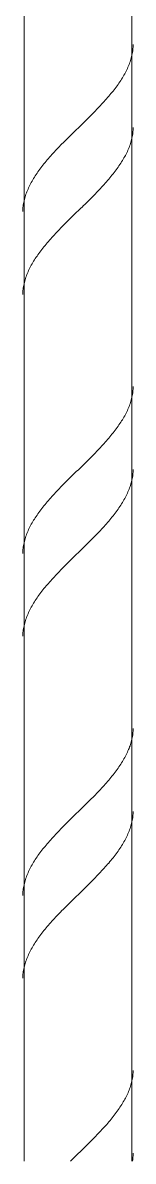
# Model space of a CAD drawing. Header units: inches. Extents: x -15746 to 650, y -81 to 12338.
# Drawn here: x -15746.42 to -15745.9, y -73.42 to -68.14 of the extents above; entities that cross this region are included whole.
import ezdxf

# ---------------------------------------------------------------- set-up
doc = ezdxf.new("R2010")
doc.units = ezdxf.units.IN
doc.header["$MEASUREMENT"] = 0
doc.layers.add('A-WALL', color=113, linetype='Continuous', lineweight=13)
doc.layers.add('A-WALL-PATT', color=111, linetype='Continuous', lineweight=18)

# ---------------------------------------------------------------- blocks, each defined once
blk = doc.blocks.new('FP_241-DETAIL - AT CMU SHELF AT RAMP')
at = {"layer": 'A-WALL', "lineweight": 18}
for p, q in [((16979.8521, -33.4189), (16979.8521, -73.4189)), ((16980.3521, -73.4189), (16980.3521, -33.4189))]:
    blk.add_line(p, q, dxfattribs=at)
at = {"layer": 'A-WALL-PATT', "lineweight": 9}
for p, q in [((16980.358, -68.2523), (16980.3583, -68.2462)), ((16980.3507, -68.3014), (16980.3521, -68.2953)), ((16980.3521, -68.2953), (16980.3534, -68.2891)), ((16980.3534, -68.2891), (16980.3546, -68.283)), ((16980.3546, -68.283), (16980.3556, -68.2769)), ((16980.3556, -68.2769), (16980.3564, -68.2707)), ((16980.3564, -68.2707), (16980.3571, -68.2646)), ((16980.3571, -68.2646), (16980.3577, -68.2585)), ((16980.3577, -68.2585), (16980.358, -68.2523)), ((16980.331, -68.3566), (16980.3337, -68.3505)), ((16980.3337, -68.3505), (16980.3364, -68.3444)), ((16980.3364, -68.3444), (16980.3388, -68.3382)), ((16980.3388, -68.3382), (16980.3412, -68.3321)), ((16980.3412, -68.3321), (16980.3434, -68.326)), ((16980.3434, -68.326), (16980.3454, -68.3198)), ((16980.3454, -68.3198), (16980.3473, -68.3137)), ((16980.3473, -68.3137), (16980.3491, -68.3076)), ((16980.3491, -68.3076), (16980.3507, -68.3014)), ((16980.3041, -68.4057), (16980.3079, -68.3996)), ((16980.3079, -68.3996), (16980.3116, -68.3935)), ((16980.3116, -68.3935), (16980.3152, -68.3873)), ((16980.3152, -68.3873), (16980.3186, -68.3812)), ((16980.3186, -68.3812), (16980.3219, -68.3751)), ((16980.3219, -68.3751), (16980.3251, -68.3689)), ((16980.3251, -68.3689), (16980.3281, -68.3628)), ((16980.3281, -68.3628), (16980.331, -68.3566)), ((16980.2647, -68.461), (16980.2695, -68.4548)), ((16980.2695, -68.4548), (16980.2742, -68.4487)), ((16980.2742, -68.4487), (16980.2788, -68.4425)), ((16980.2788, -68.4425), (16980.2833, -68.4364)), ((16980.2833, -68.4364), (16980.2877, -68.4303)), ((16980.2877, -68.4303), (16980.292, -68.4241)), ((16980.292, -68.4241), (16980.2961, -68.418)), ((16980.2961, -68.418), (16980.3002, -68.4119)), ((16980.3002, -68.4119), (16980.3041, -68.4057)), ((16980.2173, -68.5162), (16980.2229, -68.51)), ((16980.2229, -68.51), (16980.2284, -68.5039)), ((16980.2284, -68.5039), (16980.2338, -68.4978)), ((16980.2338, -68.4978), (16980.2392, -68.4916)), ((16980.2392, -68.4916), (16980.2445, -68.4855)), ((16980.2445, -68.4855), (16980.2496, -68.4794)), ((16980.2496, -68.4794), (16980.2547, -68.4732)), ((16980.2547, -68.4732), (16980.2597, -68.4671)), ((16980.2597, -68.4671), (16980.2647, -68.461)), ((16980.1704, -68.5653), (16980.1765, -68.5591)), ((16980.1765, -68.5591), (16980.1825, -68.553)), ((16980.1825, -68.553), (16980.1884, -68.5469)), ((16980.1884, -68.5469), (16980.1943, -68.5407)), ((16980.1943, -68.5407), (16980.2001, -68.5346)), ((16980.2001, -68.5346), (16980.2059, -68.5284)), ((16980.2059, -68.5284), (16980.2116, -68.5223)), ((16980.2116, -68.5223), (16980.2173, -68.5162)), ((16980.1146, -68.6205), (16980.1209, -68.6144)), ((16980.1209, -68.6144), (16980.1272, -68.6082)), ((16980.1272, -68.6082), (16980.1334, -68.6021)), ((16980.1334, -68.6021), (16980.1397, -68.5959)), ((16980.1397, -68.5959), (16980.1459, -68.5898)), ((16980.1459, -68.5898), (16980.1521, -68.5837)), ((16980.1521, -68.5837), (16980.1582, -68.5775)), ((16980.1582, -68.5775), (16980.1643, -68.5714)), ((16980.1643, -68.5714), (16980.1704, -68.5653)), ((16980.0645, -68.6696), (16980.0707, -68.6634)), ((16980.0707, -68.6634), (16980.077, -68.6573)), ((16980.077, -68.6573), (16980.0832, -68.6512)), ((16980.0832, -68.6512), (16980.0895, -68.645)), ((16980.0895, -68.645), (16980.0958, -68.6389)), ((16980.0958, -68.6389), (16980.1021, -68.6328)), ((16980.1021, -68.6328), (16980.1084, -68.6266)), ((16980.1084, -68.6266), (16980.1146, -68.6205)), ((16980.3534, -68.6731), (16980.3546, -68.6669)), ((16980.3546, -68.6669), (16980.3556, -68.6608)), ((16980.3556, -68.6608), (16980.3564, -68.6547)), ((16980.3564, -68.6547), (16980.3571, -68.6485)), ((16980.3571, -68.6485), (16980.3577, -68.6424)), ((16980.3577, -68.6424), (16980.358, -68.6363)), ((16980.358, -68.6363), (16980.3583, -68.6301)), ((16980.0098, -68.7248), (16980.0157, -68.7187)), ((16980.0157, -68.7187), (16980.0217, -68.7125)), ((16980.0217, -68.7125), (16980.0277, -68.7064)), ((16980.0277, -68.7064), (16980.0337, -68.7003)), ((16980.0337, -68.7003), (16980.0398, -68.6941)), ((16980.0398, -68.6941), (16980.0459, -68.688)), ((16980.0459, -68.688), (16980.0521, -68.6818)), ((16980.0521, -68.6818), (16980.0583, -68.6757)), ((16980.0583, -68.6757), (16980.0645, -68.6696)), ((16980.3388, -68.7222), (16980.3412, -68.716)), ((16980.3412, -68.716), (16980.3434, -68.7099)), ((16980.3434, -68.7099), (16980.3454, -68.7037)), ((16980.3454, -68.7037), (16980.3473, -68.6976)), ((16980.3473, -68.6976), (16980.3491, -68.6915)), ((16980.3491, -68.6915), (16980.3507, -68.6853)), ((16980.3507, -68.6853), (16980.3521, -68.6792)), ((16980.3521, -68.6792), (16980.3534, -68.6731)), ((16979.9597, -68.78), (16979.965, -68.7739)), ((16979.965, -68.7739), (16979.9703, -68.7677)), ((16979.9703, -68.7677), (16979.9757, -68.7616)), ((16979.9757, -68.7616), (16979.9813, -68.7555)), ((16979.9813, -68.7555), (16979.9868, -68.7493)), ((16979.9868, -68.7493), (16979.9925, -68.7432)), ((16979.9925, -68.7432), (16979.9982, -68.7371)), ((16979.9982, -68.7371), (16980.004, -68.7309)), ((16980.004, -68.7309), (16980.0098, -68.7248)), ((16980.3116, -68.7774), (16980.3152, -68.7712)), ((16980.3152, -68.7712), (16980.3186, -68.7651)), ((16980.3186, -68.7651), (16980.3219, -68.759)), ((16980.3219, -68.759), (16980.3251, -68.7528)), ((16980.3251, -68.7528), (16980.3281, -68.7467)), ((16980.3281, -68.7467), (16980.331, -68.7406)), ((16980.331, -68.7406), (16980.3337, -68.7344)), ((16980.3337, -68.7344), (16980.3364, -68.7283)), ((16980.3364, -68.7283), (16980.3388, -68.7222)), ((16979.9209, -68.8291), (16979.9254, -68.823)), ((16979.9254, -68.823), (16979.93, -68.8168)), ((16979.93, -68.8168), (16979.9347, -68.8107)), ((16979.9347, -68.8107), (16979.9395, -68.8046)), ((16979.9395, -68.8046), (16979.9444, -68.7984)), ((16979.9444, -68.7984), (16979.9494, -68.7923)), ((16979.9494, -68.7923), (16979.9545, -68.7862)), ((16979.9545, -68.7862), (16979.9597, -68.78)), ((16980.2742, -68.8326), (16980.2788, -68.8265)), ((16980.2788, -68.8265), (16980.2833, -68.8203)), ((16980.2833, -68.8203), (16980.2877, -68.8142)), ((16980.2877, -68.8142), (16980.292, -68.8081)), ((16980.292, -68.8081), (16980.2961, -68.8019)), ((16980.2961, -68.8019), (16980.3002, -68.7958)), ((16980.3002, -68.7958), (16980.3041, -68.7896)), ((16980.3041, -68.7896), (16980.3079, -68.7835)), ((16980.3079, -68.7835), (16980.3116, -68.7774)), ((16979.8856, -68.8843), (16979.889, -68.8782)), ((16979.889, -68.8782), (16979.8925, -68.8721)), ((16979.8925, -68.8721), (16979.8962, -68.8659)), ((16979.8962, -68.8659), (16979.9, -68.8598)), ((16979.9, -68.8598), (16979.904, -68.8537)), ((16979.904, -68.8537), (16979.908, -68.8475)), ((16979.908, -68.8475), (16979.9122, -68.8414)), ((16979.9122, -68.8414), (16979.9165, -68.8352)), ((16979.9165, -68.8352), (16979.9209, -68.8291)), ((16980.2338, -68.8817), (16980.2392, -68.8756)), ((16980.2392, -68.8756), (16980.2445, -68.8694)), ((16980.2445, -68.8694), (16980.2496, -68.8633)), ((16980.2496, -68.8633), (16980.2547, -68.8571)), ((16980.2547, -68.8571), (16980.2597, -68.851)), ((16980.2597, -68.851), (16980.2647, -68.8449)), ((16980.2647, -68.8449), (16980.2695, -68.8387)), ((16980.2695, -68.8387), (16980.2742, -68.8326)), ((16979.863, -68.9334), (16979.8653, -68.9273)), ((16979.8653, -68.9273), (16979.8678, -68.9211)), ((16979.8678, -68.9211), (16979.8704, -68.915)), ((16979.8704, -68.915), (16979.8732, -68.9089)), ((16979.8732, -68.9089), (16979.8761, -68.9027)), ((16979.8761, -68.9027), (16979.8791, -68.8966)), ((16979.8791, -68.8966), (16979.8823, -68.8905)), ((16979.8823, -68.8905), (16979.8856, -68.8843)), ((16980.1825, -68.9369), (16980.1884, -68.9308)), ((16980.1884, -68.9308), (16980.1943, -68.9246)), ((16980.1943, -68.9246), (16980.2001, -68.9185)), ((16980.2001, -68.9185), (16980.2059, -68.9124)), ((16980.2059, -68.9124), (16980.2116, -68.9062)), ((16980.2116, -68.9062), (16980.2173, -68.9001)), ((16980.2173, -68.9001), (16980.2229, -68.894)), ((16980.2229, -68.894), (16980.2284, -68.8878)), ((16980.2284, -68.8878), (16980.2338, -68.8817)), ((16979.8486, -68.9886), (16979.8496, -68.9825)), ((16979.8496, -68.9825), (16979.8507, -68.9764)), ((16979.8507, -68.9764), (16979.852, -68.9702)), ((16979.852, -68.9702), (16979.8535, -68.9641)), ((16979.8535, -68.9641), (16979.8551, -68.958)), ((16979.8551, -68.958), (16979.8568, -68.9518)), ((16979.8568, -68.9518), (16979.8587, -68.9457)), ((16979.8587, -68.9457), (16979.8608, -68.9396)), ((16979.8608, -68.9396), (16979.863, -68.9334)), ((16980.1334, -68.986), (16980.1397, -68.9799)), ((16980.1397, -68.9799), (16980.1459, -68.9737)), ((16980.1459, -68.9737), (16980.1521, -68.9676)), ((16980.1521, -68.9676), (16980.1582, -68.9615)), ((16980.1582, -68.9615), (16980.1643, -68.9553)), ((16980.1643, -68.9553), (16980.1704, -68.9492)), ((16980.1704, -68.9492), (16980.1765, -68.943)), ((16980.1765, -68.943), (16980.1825, -68.9369)), ((16979.8459, -69.0193), (16979.8461, -69.0132)), ((16979.8461, -69.0132), (16979.8465, -69.0071)), ((16979.8465, -69.0071), (16979.847, -69.0009)), ((16979.847, -69.0009), (16979.8477, -68.9948)), ((16979.8477, -68.9948), (16979.8486, -68.9886)), ((16980.077, -69.0412), (16980.0832, -69.0351)), ((16980.0832, -69.0351), (16980.0895, -69.029)), ((16980.0895, -69.029), (16980.0958, -69.0228)), ((16980.0958, -69.0228), (16980.1021, -69.0167)), ((16980.1021, -69.0167), (16980.1084, -69.0105)), ((16980.1084, -69.0105), (16980.1146, -69.0044)), ((16980.1146, -69.0044), (16980.1209, -68.9983)), ((16980.1209, -68.9983), (16980.1272, -68.9921)), ((16980.1272, -68.9921), (16980.1334, -68.986)), ((16980.0217, -69.0964), (16980.0277, -69.0903)), ((16980.0277, -69.0903), (16980.0337, -69.0842)), ((16980.0337, -69.0842), (16980.0398, -69.078)), ((16980.0398, -69.078), (16980.0459, -69.0719)), ((16980.0459, -69.0719), (16980.0521, -69.0658)), ((16980.0521, -69.0658), (16980.0583, -69.0596)), ((16980.0583, -69.0596), (16980.0645, -69.0535)), ((16980.0645, -69.0535), (16980.0707, -69.0474)), ((16980.0707, -69.0474), (16980.077, -69.0412)), ((16979.9757, -69.1455), (16979.9813, -69.1394)), ((16979.9813, -69.1394), (16979.9868, -69.1333)), ((16979.9868, -69.1333), (16979.9925, -69.1271)), ((16979.9925, -69.1271), (16979.9982, -69.121)), ((16979.9982, -69.121), (16980.004, -69.1149)), ((16980.004, -69.1149), (16980.0098, -69.1087)), ((16980.0098, -69.1087), (16980.0157, -69.1026)), ((16980.0157, -69.1026), (16980.0217, -69.0964)), ((16979.93, -69.2008), (16979.9347, -69.1946)), ((16979.9347, -69.1946), (16979.9395, -69.1885)), ((16979.9395, -69.1885), (16979.9444, -69.1823)), ((16979.9444, -69.1823), (16979.9494, -69.1762)), ((16979.9494, -69.1762), (16979.9545, -69.1701)), ((16979.9545, -69.1701), (16979.9597, -69.1639)), ((16979.9597, -69.1639), (16979.965, -69.1578)), ((16979.965, -69.1578), (16979.9703, -69.1517)), ((16979.9703, -69.1517), (16979.9757, -69.1455)), ((16979.8962, -69.2498), (16979.9, -69.2437)), ((16979.9, -69.2437), (16979.904, -69.2376)), ((16979.904, -69.2376), (16979.908, -69.2314)), ((16979.908, -69.2314), (16979.9122, -69.2253)), ((16979.9122, -69.2253), (16979.9165, -69.2192)), ((16979.9165, -69.2192), (16979.9209, -69.213)), ((16979.9209, -69.213), (16979.9254, -69.2069)), ((16979.9254, -69.2069), (16979.93, -69.2008)), ((16979.8678, -69.3051), (16979.8704, -69.2989)), ((16979.8704, -69.2989), (16979.8732, -69.2928)), ((16979.8732, -69.2928), (16979.8761, -69.2867)), ((16979.8761, -69.2867), (16979.8791, -69.2805)), ((16979.8791, -69.2805), (16979.8823, -69.2744)), ((16979.8823, -69.2744), (16979.8856, -69.2683)), ((16979.8856, -69.2683), (16979.889, -69.2621)), ((16979.889, -69.2621), (16979.8925, -69.256)), ((16979.8925, -69.256), (16979.8962, -69.2498)), ((16979.8507, -69.3603), (16979.852, -69.3542)), ((16979.852, -69.3542), (16979.8535, -69.348)), ((16979.8535, -69.348), (16979.8551, -69.3419)), ((16979.8551, -69.3419), (16979.8568, -69.3357)), ((16979.8568, -69.3357), (16979.8587, -69.3296)), ((16979.8587, -69.3296), (16979.8608, -69.3235)), ((16979.8608, -69.3235), (16979.863, -69.3173)), ((16979.863, -69.3173), (16979.8653, -69.3112)), ((16979.8653, -69.3112), (16979.8678, -69.3051)), ((16979.8459, -69.4032), (16979.8461, -69.3971)), ((16979.8461, -69.3971), (16979.8465, -69.391)), ((16979.8465, -69.391), (16979.847, -69.3848)), ((16979.847, -69.3848), (16979.8477, -69.3787)), ((16979.8477, -69.3787), (16979.8486, -69.3726)), ((16979.8486, -69.3726), (16979.8496, -69.3664)), ((16979.8496, -69.3664), (16979.8507, -69.3603)), ((16980.3507, -69.8853), (16980.3521, -69.8792)), ((16980.3521, -69.8792), (16980.3534, -69.8731)), ((16980.3534, -69.8731), (16980.3546, -69.8669)), ((16980.3546, -69.8669), (16980.3556, -69.8608)), ((16980.3556, -69.8608), (16980.3564, -69.8547)), ((16980.3564, -69.8547), (16980.3571, -69.8485)), ((16980.3571, -69.8485), (16980.3577, -69.8424)), ((16980.3577, -69.8424), (16980.358, -69.8363)), ((16980.358, -69.8363), (16980.3583, -69.8301)), ((16980.3337, -69.9344), (16980.3364, -69.9283)), ((16980.3364, -69.9283), (16980.3388, -69.9222)), ((16980.3388, -69.9222), (16980.3412, -69.916)), ((16980.3412, -69.916), (16980.3434, -69.9099)), ((16980.3434, -69.9099), (16980.3454, -69.9037)), ((16980.3454, -69.9037), (16980.3473, -69.8976)), ((16980.3473, -69.8976), (16980.3491, -69.8915)), ((16980.3491, -69.8915), (16980.3507, -69.8853)), ((16980.3041, -69.9896), (16980.3079, -69.9835)), ((16980.3079, -69.9835), (16980.3116, -69.9774)), ((16980.3116, -69.9774), (16980.3152, -69.9712)), ((16980.3152, -69.9712), (16980.3186, -69.9651)), ((16980.3186, -69.9651), (16980.3219, -69.959)), ((16980.3219, -69.959), (16980.3251, -69.9528)), ((16980.3251, -69.9528), (16980.3281, -69.9467)), ((16980.3281, -69.9467), (16980.331, -69.9406)), ((16980.331, -69.9406), (16980.3337, -69.9344)), ((16980.2647, -70.0449), (16980.2695, -70.0387)), ((16980.2695, -70.0387), (16980.2742, -70.0326)), ((16980.2742, -70.0326), (16980.2788, -70.0265)), ((16980.2788, -70.0265), (16980.2833, -70.0203)), ((16980.2833, -70.0203), (16980.2877, -70.0142)), ((16980.2877, -70.0142), (16980.292, -70.0081)), ((16980.292, -70.0081), (16980.2961, -70.0019)), ((16980.2961, -70.0019), (16980.3002, -69.9958)), ((16980.3002, -69.9958), (16980.3041, -69.9896)), ((16980.2229, -70.094), (16980.2284, -70.0878)), ((16980.2284, -70.0878), (16980.2338, -70.0817)), ((16980.2338, -70.0817), (16980.2392, -70.0756)), ((16980.2392, -70.0756), (16980.2445, -70.0694)), ((16980.2445, -70.0694), (16980.2496, -70.0633)), ((16980.2496, -70.0633), (16980.2547, -70.0571)), ((16980.2547, -70.0571), (16980.2597, -70.051)), ((16980.2597, -70.051), (16980.2647, -70.0449)), ((16980.1704, -70.1492), (16980.1765, -70.143)), ((16980.1765, -70.143), (16980.1825, -70.1369)), ((16980.1825, -70.1369), (16980.1884, -70.1308)), ((16980.1884, -70.1308), (16980.1943, -70.1246)), ((16980.1943, -70.1246), (16980.2001, -70.1185)), ((16980.2001, -70.1185), (16980.2059, -70.1124)), ((16980.2059, -70.1124), (16980.2116, -70.1062)), ((16980.2116, -70.1062), (16980.2173, -70.1001)), ((16980.2173, -70.1001), (16980.2229, -70.094)), ((16980.1209, -70.1983), (16980.1272, -70.1921)), ((16980.1272, -70.1921), (16980.1334, -70.186)), ((16980.1334, -70.186), (16980.1397, -70.1799)), ((16980.1397, -70.1799), (16980.1459, -70.1737)), ((16980.1459, -70.1737), (16980.1521, -70.1676)), ((16980.1521, -70.1676), (16980.1582, -70.1615)), ((16980.1582, -70.1615), (16980.1643, -70.1553)), ((16980.1643, -70.1553), (16980.1704, -70.1492)), ((16980.0645, -70.2535), (16980.0707, -70.2474)), ((16980.0707, -70.2474), (16980.077, -70.2412)), ((16980.077, -70.2412), (16980.0832, -70.2351)), ((16980.0832, -70.2351), (16980.0895, -70.229)), ((16980.0895, -70.229), (16980.0958, -70.2228)), ((16980.0958, -70.2228), (16980.1021, -70.2167)), ((16980.1021, -70.2167), (16980.1084, -70.2105)), ((16980.1084, -70.2105), (16980.1146, -70.2044)), ((16980.1146, -70.2044), (16980.1209, -70.1983)), ((16980.3546, -70.2509), (16980.3556, -70.2447)), ((16980.3556, -70.2447), (16980.3564, -70.2386)), ((16980.3564, -70.2386), (16980.3571, -70.2324)), ((16980.3571, -70.2324), (16980.3577, -70.2263)), ((16980.3577, -70.2263), (16980.358, -70.2202)), ((16980.358, -70.2202), (16980.3583, -70.214)), ((16980.0098, -70.3087), (16980.0157, -70.3026)), ((16980.0157, -70.3026), (16980.0217, -70.2964)), ((16980.0217, -70.2964), (16980.0277, -70.2903)), ((16980.0277, -70.2903), (16980.0337, -70.2842)), ((16980.0337, -70.2842), (16980.0398, -70.278)), ((16980.0398, -70.278), (16980.0459, -70.2719)), ((16980.0459, -70.2719), (16980.0521, -70.2658)), ((16980.0521, -70.2658), (16980.0583, -70.2596)), ((16980.0583, -70.2596), (16980.0645, -70.2535)), ((16980.3388, -70.3061), (16980.3412, -70.2999)), ((16980.3412, -70.2999), (16980.3434, -70.2938)), ((16980.3434, -70.2938), (16980.3454, -70.2877)), ((16980.3454, -70.2877), (16980.3473, -70.2815)), ((16980.3473, -70.2815), (16980.3491, -70.2754)), ((16980.3491, -70.2754), (16980.3507, -70.2693)), ((16980.3507, -70.2693), (16980.3521, -70.2631)), ((16980.3521, -70.2631), (16980.3534, -70.257)), ((16980.3534, -70.257), (16980.3546, -70.2509)), ((16979.965, -70.3578), (16979.9703, -70.3517)), ((16979.9703, -70.3517), (16979.9757, -70.3455)), ((16979.9757, -70.3455), (16979.9813, -70.3394)), ((16979.9813, -70.3394), (16979.9868, -70.3333)), ((16979.9868, -70.3333), (16979.9925, -70.3271)), ((16979.9925, -70.3271), (16979.9982, -70.321)), ((16979.9982, -70.321), (16980.004, -70.3149)), ((16980.004, -70.3149), (16980.0098, -70.3087)), ((16980.3116, -70.3613), (16980.3152, -70.3552)), ((16980.3152, -70.3552), (16980.3186, -70.349)), ((16980.3186, -70.349), (16980.3219, -70.3429)), ((16980.3219, -70.3429), (16980.3251, -70.3368)), ((16980.3251, -70.3368), (16980.3281, -70.3306)), ((16980.3281, -70.3306), (16980.331, -70.3245)), ((16980.331, -70.3245), (16980.3337, -70.3183)), ((16980.3337, -70.3183), (16980.3364, -70.3122)), ((16980.3364, -70.3122), (16980.3388, -70.3061)), ((16979.9209, -70.413), (16979.9254, -70.4069)), ((16979.9254, -70.4069), (16979.93, -70.4008)), ((16979.93, -70.4008), (16979.9347, -70.3946)), ((16979.9347, -70.3946), (16979.9395, -70.3885)), ((16979.9395, -70.3885), (16979.9444, -70.3823)), ((16979.9444, -70.3823), (16979.9494, -70.3762)), ((16979.9494, -70.3762), (16979.9545, -70.3701)), ((16979.9545, -70.3701), (16979.9597, -70.3639)), ((16979.9597, -70.3639), (16979.965, -70.3578)), ((16980.2788, -70.4104), (16980.2833, -70.4042)), ((16980.2833, -70.4042), (16980.2877, -70.3981)), ((16980.2877, -70.3981), (16980.292, -70.392)), ((16980.292, -70.392), (16980.2961, -70.3858)), ((16980.2961, -70.3858), (16980.3002, -70.3797)), ((16980.3002, -70.3797), (16980.3041, -70.3736)), ((16980.3041, -70.3736), (16980.3079, -70.3674)), ((16980.3079, -70.3674), (16980.3116, -70.3613)), ((16979.889, -70.4621), (16979.8925, -70.456)), ((16979.8925, -70.456), (16979.8962, -70.4498)), ((16979.8962, -70.4498), (16979.9, -70.4437)), ((16979.9, -70.4437), (16979.904, -70.4376)), ((16979.904, -70.4376), (16979.908, -70.4314)), ((16979.908, -70.4314), (16979.9122, -70.4253)), ((16979.9122, -70.4253), (16979.9165, -70.4192)), ((16979.9165, -70.4192), (16979.9209, -70.413)), ((16980.2338, -70.4656), (16980.2392, -70.4595)), ((16980.2392, -70.4595), (16980.2445, -70.4533)), ((16980.2445, -70.4533), (16980.2496, -70.4472)), ((16980.2496, -70.4472), (16980.2547, -70.4411)), ((16980.2547, -70.4411), (16980.2597, -70.4349)), ((16980.2597, -70.4349), (16980.2647, -70.4288)), ((16980.2647, -70.4288), (16980.2695, -70.4227)), ((16980.2695, -70.4227), (16980.2742, -70.4165)), ((16980.2742, -70.4165), (16980.2788, -70.4104)), ((16979.863, -70.5173), (16979.8653, -70.5112)), ((16979.8653, -70.5112), (16979.8678, -70.5051)), ((16979.8678, -70.5051), (16979.8704, -70.4989)), ((16979.8704, -70.4989), (16979.8732, -70.4928)), ((16979.8732, -70.4928), (16979.8761, -70.4867)), ((16979.8761, -70.4867), (16979.8791, -70.4805)), ((16979.8791, -70.4805), (16979.8823, -70.4744)), ((16979.8823, -70.4744), (16979.8856, -70.4683)), ((16979.8856, -70.4683), (16979.889, -70.4621)), ((16980.1884, -70.5147), (16980.1943, -70.5086)), ((16980.1943, -70.5086), (16980.2001, -70.5024)), ((16980.2001, -70.5024), (16980.2059, -70.4963)), ((16980.2059, -70.4963), (16980.2116, -70.4902)), ((16980.2116, -70.4902), (16980.2173, -70.484)), ((16980.2173, -70.484), (16980.2229, -70.4779)), ((16980.2229, -70.4779), (16980.2284, -70.4717)), ((16980.2284, -70.4717), (16980.2338, -70.4656)), ((16979.8486, -70.5726), (16979.8496, -70.5664)), ((16979.8496, -70.5664), (16979.8507, -70.5603)), ((16979.8507, -70.5603), (16979.852, -70.5542)), ((16979.852, -70.5542), (16979.8535, -70.548)), ((16979.8535, -70.548), (16979.8551, -70.5419)), ((16979.8551, -70.5419), (16979.8568, -70.5357)), ((16979.8568, -70.5357), (16979.8587, -70.5296)), ((16979.8587, -70.5296), (16979.8608, -70.5235)), ((16979.8608, -70.5235), (16979.863, -70.5173)), ((16980.1334, -70.5699), (16980.1397, -70.5638)), ((16980.1397, -70.5638), (16980.1459, -70.5576)), ((16980.1459, -70.5576), (16980.1521, -70.5515)), ((16980.1521, -70.5515), (16980.1582, -70.5454)), ((16980.1582, -70.5454), (16980.1643, -70.5392)), ((16980.1643, -70.5392), (16980.1704, -70.5331)), ((16980.1704, -70.5331), (16980.1765, -70.527)), ((16980.1765, -70.527), (16980.1825, -70.5208)), ((16980.1825, -70.5208), (16980.1884, -70.5147)), ((16979.8459, -70.6032), (16979.8461, -70.5971)), ((16979.8461, -70.5971), (16979.8465, -70.591)), ((16979.8465, -70.591), (16979.847, -70.5848)), ((16979.847, -70.5848), (16979.8477, -70.5787)), ((16979.8477, -70.5787), (16979.8486, -70.5726)), ((16980.077, -70.6251), (16980.0832, -70.619)), ((16980.0832, -70.619), (16980.0895, -70.6129)), ((16980.0895, -70.6129), (16980.0958, -70.6067)), ((16980.0958, -70.6067), (16980.1021, -70.6006)), ((16980.1021, -70.6006), (16980.1084, -70.5945)), ((16980.1084, -70.5945), (16980.1146, -70.5883)), ((16980.1146, -70.5883), (16980.1209, -70.5822)), ((16980.1209, -70.5822), (16980.1272, -70.5761)), ((16980.1272, -70.5761), (16980.1334, -70.5699)), ((16980.0277, -70.6742), (16980.0337, -70.6681)), ((16980.0337, -70.6681), (16980.0398, -70.662)), ((16980.0398, -70.662), (16980.0459, -70.6558)), ((16980.0459, -70.6558), (16980.0521, -70.6497)), ((16980.0521, -70.6497), (16980.0583, -70.6435)), ((16980.0583, -70.6435), (16980.0645, -70.6374)), ((16980.0645, -70.6374), (16980.0707, -70.6313)), ((16980.0707, -70.6313), (16980.077, -70.6251)), ((16979.9757, -70.7295), (16979.9813, -70.7233)), ((16979.9813, -70.7233), (16979.9868, -70.7172)), ((16979.9868, -70.7172), (16979.9925, -70.711)), ((16979.9925, -70.711), (16979.9982, -70.7049)), ((16979.9982, -70.7049), (16980.004, -70.6988)), ((16980.004, -70.6988), (16980.0098, -70.6926)), ((16980.0098, -70.6926), (16980.0157, -70.6865)), ((16980.0157, -70.6865), (16980.0217, -70.6804)), ((16980.0217, -70.6804), (16980.0277, -70.6742)), ((16979.9347, -70.7785), (16979.9395, -70.7724)), ((16979.9395, -70.7724), (16979.9444, -70.7663)), ((16979.9444, -70.7663), (16979.9494, -70.7601)), ((16979.9494, -70.7601), (16979.9545, -70.754)), ((16979.9545, -70.754), (16979.9597, -70.7479)), ((16979.9597, -70.7479), (16979.965, -70.7417)), ((16979.965, -70.7417), (16979.9703, -70.7356)), ((16979.9703, -70.7356), (16979.9757, -70.7295)), ((16979.8962, -70.8338), (16979.9, -70.8276)), ((16979.9, -70.8276), (16979.904, -70.8215)), ((16979.904, -70.8215), (16979.908, -70.8154)), ((16979.908, -70.8154), (16979.9122, -70.8092)), ((16979.9122, -70.8092), (16979.9165, -70.8031)), ((16979.9165, -70.8031), (16979.9209, -70.7969)), ((16979.9209, -70.7969), (16979.9254, -70.7908)), ((16979.9254, -70.7908), (16979.93, -70.7847)), ((16979.93, -70.7847), (16979.9347, -70.7785)), ((16979.8678, -70.889), (16979.8704, -70.8829)), ((16979.8704, -70.8829), (16979.8732, -70.8767)), ((16979.8732, -70.8767), (16979.8761, -70.8706)), ((16979.8761, -70.8706), (16979.8791, -70.8644)), ((16979.8791, -70.8644), (16979.8823, -70.8583)), ((16979.8823, -70.8583), (16979.8856, -70.8522)), ((16979.8856, -70.8522), (16979.889, -70.846)), ((16979.889, -70.846), (16979.8925, -70.8399)), ((16979.8925, -70.8399), (16979.8962, -70.8338)), ((16979.852, -70.9381), (16979.8535, -70.9319)), ((16979.8535, -70.9319), (16979.8551, -70.9258)), ((16979.8551, -70.9258), (16979.8568, -70.9197)), ((16979.8568, -70.9197), (16979.8587, -70.9135)), ((16979.8587, -70.9135), (16979.8608, -70.9074)), ((16979.8608, -70.9074), (16979.863, -70.9013)), ((16979.863, -70.9013), (16979.8653, -70.8951)), ((16979.8653, -70.8951), (16979.8678, -70.889)), ((16979.8459, -70.9872), (16979.8461, -70.981)), ((16979.8461, -70.981), (16979.8465, -70.9749)), ((16979.8465, -70.9749), (16979.847, -70.9688)), ((16979.847, -70.9688), (16979.8477, -70.9626)), ((16979.8477, -70.9626), (16979.8486, -70.9565)), ((16979.8486, -70.9565), (16979.8496, -70.9503)), ((16979.8496, -70.9503), (16979.8507, -70.9442)), ((16979.8507, -70.9442), (16979.852, -70.9381)), ((16980.3507, -71.4693), (16980.3521, -71.4631)), ((16980.3521, -71.4631), (16980.3534, -71.457)), ((16980.3534, -71.457), (16980.3546, -71.4509)), ((16980.3546, -71.4509), (16980.3556, -71.4447)), ((16980.3556, -71.4447), (16980.3564, -71.4386)), ((16980.3564, -71.4386), (16980.3571, -71.4324)), ((16980.3571, -71.4324), (16980.3577, -71.4263)), ((16980.3577, -71.4263), (16980.358, -71.4202)), ((16980.358, -71.4202), (16980.3583, -71.414)), ((16980.3337, -71.5183), (16980.3364, -71.5122)), ((16980.3364, -71.5122), (16980.3388, -71.5061)), ((16980.3388, -71.5061), (16980.3412, -71.4999)), ((16980.3412, -71.4999), (16980.3434, -71.4938)), ((16980.3434, -71.4938), (16980.3454, -71.4877)), ((16980.3454, -71.4877), (16980.3473, -71.4815)), ((16980.3473, -71.4815), (16980.3491, -71.4754)), ((16980.3491, -71.4754), (16980.3507, -71.4693)), ((16980.3041, -71.5736), (16980.3079, -71.5674)), ((16980.3079, -71.5674), (16980.3116, -71.5613)), ((16980.3116, -71.5613), (16980.3152, -71.5552)), ((16980.3152, -71.5552), (16980.3186, -71.549)), ((16980.3186, -71.549), (16980.3219, -71.5429)), ((16980.3219, -71.5429), (16980.3251, -71.5368)), ((16980.3251, -71.5368), (16980.3281, -71.5306)), ((16980.3281, -71.5306), (16980.331, -71.5245)), ((16980.331, -71.5245), (16980.3337, -71.5183)), ((16980.2695, -71.6227), (16980.2742, -71.6165)), ((16980.2742, -71.6165), (16980.2788, -71.6104)), ((16980.2788, -71.6104), (16980.2833, -71.6042)), ((16980.2833, -71.6042), (16980.2877, -71.5981)), ((16980.2877, -71.5981), (16980.292, -71.592)), ((16980.292, -71.592), (16980.2961, -71.5858)), ((16980.2961, -71.5858), (16980.3002, -71.5797)), ((16980.3002, -71.5797), (16980.3041, -71.5736)), ((16980.2229, -71.6779), (16980.2284, -71.6717)), ((16980.2284, -71.6717), (16980.2338, -71.6656)), ((16980.2338, -71.6656), (16980.2392, -71.6595)), ((16980.2392, -71.6595), (16980.2445, -71.6533)), ((16980.2445, -71.6533), (16980.2496, -71.6472)), ((16980.2496, -71.6472), (16980.2547, -71.6411)), ((16980.2547, -71.6411), (16980.2597, -71.6349)), ((16980.2597, -71.6349), (16980.2647, -71.6288)), ((16980.2647, -71.6288), (16980.2695, -71.6227)), ((16980.1704, -71.7331), (16980.1765, -71.727)), ((16980.1765, -71.727), (16980.1825, -71.7208)), ((16980.1825, -71.7208), (16980.1884, -71.7147)), ((16980.1884, -71.7147), (16980.1943, -71.7086)), ((16980.1943, -71.7086), (16980.2001, -71.7024)), ((16980.2001, -71.7024), (16980.2059, -71.6963)), ((16980.2059, -71.6963), (16980.2116, -71.6902)), ((16980.2116, -71.6902), (16980.2173, -71.684)), ((16980.2173, -71.684), (16980.2229, -71.6779)), ((16980.1209, -71.7822), (16980.1272, -71.7761)), ((16980.1272, -71.7761), (16980.1334, -71.7699)), ((16980.1334, -71.7699), (16980.1397, -71.7638)), ((16980.1397, -71.7638), (16980.1459, -71.7576)), ((16980.1459, -71.7576), (16980.1521, -71.7515)), ((16980.1521, -71.7515), (16980.1582, -71.7454)), ((16980.1582, -71.7454), (16980.1643, -71.7392)), ((16980.1643, -71.7392), (16980.1704, -71.7331)), ((16980.0645, -71.8374), (16980.0707, -71.8313)), ((16980.0707, -71.8313), (16980.077, -71.8251)), ((16980.077, -71.8251), (16980.0832, -71.819)), ((16980.0832, -71.819), (16980.0895, -71.8129)), ((16980.0895, -71.8129), (16980.0958, -71.8067)), ((16980.0958, -71.8067), (16980.1021, -71.8006)), ((16980.1021, -71.8006), (16980.1084, -71.7945)), ((16980.1084, -71.7945), (16980.1146, -71.7883)), ((16980.1146, -71.7883), (16980.1209, -71.7822)), ((16980.3546, -71.8348), (16980.3556, -71.8286)), ((16980.3556, -71.8286), (16980.3564, -71.8225)), ((16980.3564, -71.8225), (16980.3571, -71.8164)), ((16980.3571, -71.8164), (16980.3577, -71.8102)), ((16980.3577, -71.8102), (16980.358, -71.8041)), ((16980.358, -71.8041), (16980.3583, -71.798)), ((16980.0157, -71.8865), (16980.0217, -71.8804)), ((16980.0217, -71.8804), (16980.0277, -71.8742)), ((16980.0277, -71.8742), (16980.0337, -71.8681)), ((16980.0337, -71.8681), (16980.0398, -71.862)), ((16980.0398, -71.862), (16980.0459, -71.8558)), ((16980.0459, -71.8558), (16980.0521, -71.8497)), ((16980.0521, -71.8497), (16980.0583, -71.8435)), ((16980.0583, -71.8435), (16980.0645, -71.8374)), ((16980.3388, -71.89), (16980.3412, -71.8839)), ((16980.3412, -71.8839), (16980.3434, -71.8777)), ((16980.3434, -71.8777), (16980.3454, -71.8716)), ((16980.3454, -71.8716), (16980.3473, -71.8654)), ((16980.3473, -71.8654), (16980.3491, -71.8593)), ((16980.3491, -71.8593), (16980.3507, -71.8532)), ((16980.3507, -71.8532), (16980.3521, -71.847)), ((16980.3521, -71.847), (16980.3534, -71.8409)), ((16980.3534, -71.8409), (16980.3546, -71.8348)), ((16979.965, -71.9417), (16979.9703, -71.9356)), ((16979.9703, -71.9356), (16979.9757, -71.9295)), ((16979.9757, -71.9295), (16979.9813, -71.9233)), ((16979.9813, -71.9233), (16979.9868, -71.9172)), ((16979.9868, -71.9172), (16979.9925, -71.911)), ((16979.9925, -71.911), (16979.9982, -71.9049)), ((16979.9982, -71.9049), (16980.004, -71.8988)), ((16980.004, -71.8988), (16980.0098, -71.8926)), ((16980.0098, -71.8926), (16980.0157, -71.8865)), ((16980.3152, -71.9391), (16980.3186, -71.9329)), ((16980.3186, -71.9329), (16980.3219, -71.9268)), ((16980.3219, -71.9268), (16980.3251, -71.9207)), ((16980.3251, -71.9207), (16980.3281, -71.9145)), ((16980.3281, -71.9145), (16980.331, -71.9084)), ((16980.331, -71.9084), (16980.3337, -71.9023)), ((16980.3337, -71.9023), (16980.3364, -71.8961)), ((16980.3364, -71.8961), (16980.3388, -71.89)), ((16979.9209, -71.9969), (16979.9254, -71.9908)), ((16979.9254, -71.9908), (16979.93, -71.9847)), ((16979.93, -71.9847), (16979.9347, -71.9785)), ((16979.9347, -71.9785), (16979.9395, -71.9724)), ((16979.9395, -71.9724), (16979.9444, -71.9663)), ((16979.9444, -71.9663), (16979.9494, -71.9601)), ((16979.9494, -71.9601), (16979.9545, -71.954)), ((16979.9545, -71.954), (16979.9597, -71.9479)), ((16979.9597, -71.9479), (16979.965, -71.9417)), ((16980.2788, -71.9943), (16980.2833, -71.9882)), ((16980.2833, -71.9882), (16980.2877, -71.982)), ((16980.2877, -71.982), (16980.292, -71.9759)), ((16980.292, -71.9759), (16980.2961, -71.9698)), ((16980.2961, -71.9698), (16980.3002, -71.9636)), ((16980.3002, -71.9636), (16980.3041, -71.9575)), ((16980.3041, -71.9575), (16980.3079, -71.9514)), ((16980.3079, -71.9514), (16980.3116, -71.9452)), ((16980.3116, -71.9452), (16980.3152, -71.9391)), ((16979.889, -72.046), (16979.8925, -72.0399)), ((16979.8925, -72.0399), (16979.8962, -72.0338)), ((16979.8962, -72.0338), (16979.9, -72.0276)), ((16979.9, -72.0276), (16979.904, -72.0215)), ((16979.904, -72.0215), (16979.908, -72.0154)), ((16979.908, -72.0154), (16979.9122, -72.0092)), ((16979.9122, -72.0092), (16979.9165, -72.0031)), ((16979.9165, -72.0031), (16979.9209, -71.9969)), ((16980.2338, -72.0495), (16980.2392, -72.0434)), ((16980.2392, -72.0434), (16980.2445, -72.0373)), ((16980.2445, -72.0373), (16980.2496, -72.0311)), ((16980.2496, -72.0311), (16980.2547, -72.025)), ((16980.2547, -72.025), (16980.2597, -72.0188)), ((16980.2597, -72.0188), (16980.2647, -72.0127)), ((16980.2647, -72.0127), (16980.2695, -72.0066)), ((16980.2695, -72.0066), (16980.2742, -72.0004)), ((16980.2742, -72.0004), (16980.2788, -71.9943)), ((16979.863, -72.1013), (16979.8653, -72.0951)), ((16979.8653, -72.0951), (16979.8678, -72.089)), ((16979.8678, -72.089), (16979.8704, -72.0829)), ((16979.8704, -72.0829), (16979.8732, -72.0767)), ((16979.8732, -72.0767), (16979.8761, -72.0706)), ((16979.8761, -72.0706), (16979.8791, -72.0644)), ((16979.8791, -72.0644), (16979.8823, -72.0583)), ((16979.8823, -72.0583), (16979.8856, -72.0522)), ((16979.8856, -72.0522), (16979.889, -72.046)), ((16980.1884, -72.0986), (16980.1943, -72.0925)), ((16980.1943, -72.0925), (16980.2001, -72.0863)), ((16980.2001, -72.0863), (16980.2059, -72.0802)), ((16980.2059, -72.0802), (16980.2116, -72.0741)), ((16980.2116, -72.0741), (16980.2173, -72.0679)), ((16980.2173, -72.0679), (16980.2229, -72.0618)), ((16980.2229, -72.0618), (16980.2284, -72.0557)), ((16980.2284, -72.0557), (16980.2338, -72.0495)), ((16979.8496, -72.1503), (16979.8507, -72.1442)), ((16979.8507, -72.1442), (16979.852, -72.1381)), ((16979.852, -72.1381), (16979.8535, -72.1319)), ((16979.8535, -72.1319), (16979.8551, -72.1258)), ((16979.8551, -72.1258), (16979.8568, -72.1197)), ((16979.8568, -72.1197), (16979.8587, -72.1135)), ((16979.8587, -72.1135), (16979.8608, -72.1074)), ((16979.8608, -72.1074), (16979.863, -72.1013)), ((16980.1334, -72.1538), (16980.1397, -72.1477)), ((16980.1397, -72.1477), (16980.1459, -72.1416)), ((16980.1459, -72.1416), (16980.1521, -72.1354)), ((16980.1521, -72.1354), (16980.1582, -72.1293)), ((16980.1582, -72.1293), (16980.1643, -72.1232)), ((16980.1643, -72.1232), (16980.1704, -72.117)), ((16980.1704, -72.117), (16980.1765, -72.1109)), ((16980.1765, -72.1109), (16980.1825, -72.1047)), ((16980.1825, -72.1047), (16980.1884, -72.0986)), ((16979.8459, -72.1872), (16979.8461, -72.181)), ((16979.8461, -72.181), (16979.8465, -72.1749)), ((16979.8465, -72.1749), (16979.847, -72.1688)), ((16979.847, -72.1688), (16979.8477, -72.1626)), ((16979.8477, -72.1626), (16979.8486, -72.1565)), ((16979.8486, -72.1565), (16979.8496, -72.1503)), ((16980.0832, -72.2029), (16980.0895, -72.1968)), ((16980.0895, -72.1968), (16980.0958, -72.1907)), ((16980.0958, -72.1907), (16980.1021, -72.1845)), ((16980.1021, -72.1845), (16980.1084, -72.1784)), ((16980.1084, -72.1784), (16980.1146, -72.1722)), ((16980.1146, -72.1722), (16980.1209, -72.1661)), ((16980.1209, -72.1661), (16980.1272, -72.16)), ((16980.1272, -72.16), (16980.1334, -72.1538)), ((16980.0277, -72.2581), (16980.0337, -72.252)), ((16980.0337, -72.252), (16980.0398, -72.2459)), ((16980.0398, -72.2459), (16980.0459, -72.2397)), ((16980.0459, -72.2397), (16980.0521, -72.2336)), ((16980.0521, -72.2336), (16980.0583, -72.2275)), ((16980.0583, -72.2275), (16980.0645, -72.2213)), ((16980.0645, -72.2213), (16980.0707, -72.2152)), ((16980.0707, -72.2152), (16980.077, -72.2091)), ((16980.077, -72.2091), (16980.0832, -72.2029)), ((16979.9757, -72.3134), (16979.9813, -72.3072)), ((16979.9813, -72.3072), (16979.9868, -72.3011)), ((16979.9868, -72.3011), (16979.9925, -72.295)), ((16979.9925, -72.295), (16979.9982, -72.2888)), ((16979.9982, -72.2888), (16980.004, -72.2827)), ((16980.004, -72.2827), (16980.0098, -72.2766)), ((16980.0098, -72.2766), (16980.0157, -72.2704)), ((16980.0157, -72.2704), (16980.0217, -72.2643)), ((16980.0217, -72.2643), (16980.0277, -72.2581)), ((16979.9347, -72.3625), (16979.9395, -72.3563)), ((16979.9395, -72.3563), (16979.9444, -72.3502)), ((16979.9444, -72.3502), (16979.9494, -72.3441)), ((16979.9494, -72.3441), (16979.9545, -72.3379)), ((16979.9545, -72.3379), (16979.9597, -72.3318)), ((16979.9597, -72.3318), (16979.965, -72.3256)), ((16979.965, -72.3256), (16979.9703, -72.3195)), ((16979.9703, -72.3195), (16979.9757, -72.3134)), ((16979.8962, -72.4177), (16979.9, -72.4115)), ((16979.9, -72.4115), (16979.904, -72.4054)), ((16979.904, -72.4054), (16979.908, -72.3993)), ((16979.908, -72.3993), (16979.9122, -72.3931)), ((16979.9122, -72.3931), (16979.9165, -72.387)), ((16979.9165, -72.387), (16979.9209, -72.3809)), ((16979.9209, -72.3809), (16979.9254, -72.3747)), ((16979.9254, -72.3747), (16979.93, -72.3686)), ((16979.93, -72.3686), (16979.9347, -72.3625)), ((16979.8704, -72.4668), (16979.8732, -72.4606)), ((16979.8732, -72.4606), (16979.8761, -72.4545)), ((16979.8761, -72.4545), (16979.8791, -72.4484)), ((16979.8791, -72.4484), (16979.8823, -72.4422)), ((16979.8823, -72.4422), (16979.8856, -72.4361)), ((16979.8856, -72.4361), (16979.889, -72.43)), ((16979.889, -72.43), (16979.8925, -72.4238)), ((16979.8925, -72.4238), (16979.8962, -72.4177)), ((16979.852, -72.522), (16979.8535, -72.5159)), ((16979.8535, -72.5159), (16979.8551, -72.5097)), ((16979.8551, -72.5097), (16979.8568, -72.5036)), ((16979.8568, -72.5036), (16979.8587, -72.4974)), ((16979.8587, -72.4974), (16979.8608, -72.4913)), ((16979.8608, -72.4913), (16979.863, -72.4852)), ((16979.863, -72.4852), (16979.8653, -72.479)), ((16979.8653, -72.479), (16979.8678, -72.4729)), ((16979.8678, -72.4729), (16979.8704, -72.4668)), ((16979.8459, -72.5711), (16979.8461, -72.5649)), ((16979.8461, -72.5649), (16979.8465, -72.5588)), ((16979.8465, -72.5588), (16979.847, -72.5527)), ((16979.847, -72.5527), (16979.8477, -72.5465)), ((16979.8477, -72.5465), (16979.8486, -72.5404)), ((16979.8486, -72.5404), (16979.8496, -72.5343)), ((16979.8496, -72.5343), (16979.8507, -72.5281)), ((16979.8507, -72.5281), (16979.852, -72.522)), ((16980.3522, -73.0467), (16980.3535, -73.0406)), ((16980.3535, -73.0406), (16980.3546, -73.0345)), ((16980.3546, -73.0345), (16980.3556, -73.0284)), ((16980.3556, -73.0284), (16980.3564, -73.0223)), ((16980.3564, -73.0223), (16980.3571, -73.0162)), ((16980.3571, -73.0162), (16980.3577, -73.0101)), ((16980.3577, -73.0101), (16980.358, -73.004)), ((16980.358, -73.004), (16980.3583, -72.9979)), ((16980.334, -73.1016), (16980.3366, -73.0955)), ((16980.3366, -73.0955), (16980.3391, -73.0894)), ((16980.3391, -73.0894), (16980.3414, -73.0833)), ((16980.3414, -73.0833), (16980.3435, -73.0772)), ((16980.3435, -73.0772), (16980.3456, -73.0711)), ((16980.3456, -73.0711), (16980.3474, -73.065)), ((16980.3474, -73.065), (16980.3492, -73.0589)), ((16980.3492, -73.0589), (16980.3508, -73.0528)), ((16980.3508, -73.0528), (16980.3522, -73.0467)), ((16980.3047, -73.1565), (16980.3085, -73.1504)), ((16980.3085, -73.1504), (16980.3121, -73.1443)), ((16980.3121, -73.1443), (16980.3156, -73.1382)), ((16980.3156, -73.1382), (16980.319, -73.1321)), ((16980.319, -73.1321), (16980.3223, -73.126)), ((16980.3223, -73.126), (16980.3254, -73.1199)), ((16980.3254, -73.1199), (16980.3284, -73.1138)), ((16980.3284, -73.1138), (16980.3313, -73.1077)), ((16980.3313, -73.1077), (16980.334, -73.1016)), ((16980.2704, -73.2054), (16980.2751, -73.1993)), ((16980.2751, -73.1993), (16980.2796, -73.1932)), ((16980.2796, -73.1932), (16980.2841, -73.1871)), ((16980.2841, -73.1871), (16980.2884, -73.1809)), ((16980.2884, -73.1809), (16980.2927, -73.1748)), ((16980.2927, -73.1748), (16980.2968, -73.1687)), ((16980.2968, -73.1687), (16980.3008, -73.1626)), ((16980.3008, -73.1626), (16980.3047, -73.1565)), ((16980.2243, -73.2603), (16980.2297, -73.2542)), ((16980.2297, -73.2542), (16980.2351, -73.2481)), ((16980.2351, -73.2481), (16980.2404, -73.242)), ((16980.2404, -73.242), (16980.2456, -73.2359)), ((16980.2456, -73.2359), (16980.2508, -73.2298)), ((16980.2508, -73.2298), (16980.2558, -73.2237)), ((16980.2558, -73.2237), (16980.2608, -73.2176)), ((16980.2608, -73.2176), (16980.2656, -73.2115)), ((16980.2656, -73.2115), (16980.2704, -73.2054)), ((16980.1722, -73.3152), (16980.1782, -73.3091)), ((16980.1782, -73.3091), (16980.1842, -73.303)), ((16980.1842, -73.303), (16980.1901, -73.2969)), ((16980.1901, -73.2969), (16980.1959, -73.2908)), ((16980.1959, -73.2908), (16980.2017, -73.2847)), ((16980.2017, -73.2847), (16980.2075, -73.2786)), ((16980.2075, -73.2786), (16980.2131, -73.2725)), ((16980.2131, -73.2725), (16980.2187, -73.2664)), ((16980.2187, -73.2664), (16980.2243, -73.2603)), ((16980.1231, -73.364), (16980.1293, -73.3579)), ((16980.1293, -73.3579), (16980.1355, -73.3518)), ((16980.1355, -73.3518), (16980.1417, -73.3457)), ((16980.1417, -73.3457), (16980.1479, -73.3396)), ((16980.1479, -73.3396), (16980.154, -73.3335)), ((16980.154, -73.3335), (16980.1601, -73.3274)), ((16980.1601, -73.3274), (16980.1662, -73.3213)), ((16980.1662, -73.3213), (16980.1722, -73.3152)), ((16980.0669, -73.4189), (16980.0731, -73.4128)), ((16980.0731, -73.4128), (16980.0794, -73.4067)), ((16980.0794, -73.4067), (16980.0856, -73.4006)), ((16980.0856, -73.4006), (16980.0919, -73.3945)), ((16980.0919, -73.3945), (16980.0981, -73.3884)), ((16980.0981, -73.3884), (16980.1044, -73.3823)), ((16980.1044, -73.3823), (16980.1106, -73.3762)), ((16980.1106, -73.3762), (16980.1169, -73.3701)), ((16980.1169, -73.3701), (16980.1231, -73.364)), ((16980.3545, -73.4189), (16980.3556, -73.4127)), ((16980.3556, -73.4127), (16980.3564, -73.4066)), ((16980.3564, -73.4066), (16980.3571, -73.4004)), ((16980.3571, -73.4004), (16980.3576, -73.3942)), ((16980.3576, -73.3942), (16980.358, -73.3881)), ((16980.358, -73.3881), (16980.3583, -73.3819))]:
    blk.add_line(p, q, dxfattribs=at)
blk = doc.blocks.new('Dowel3 - Dowel-1882403-DETAIL - AT CMU SHELF AT RAMP')
at = {"layer": 'A-WALL', "lineweight": 18}
blk.add_blockref('FP_241-DETAIL - AT CMU SHELF AT RAMP', (-16363.1316, 0), dxfattribs=at)

msp = doc.modelspace()

# ---------------------------------------------------------------- block references
at = {"layer": 'A-WALL', "lineweight": 18}
msp.add_blockref('Dowel3 - Dowel-1882403-DETAIL - AT CMU SHELF AT RAMP', (-16363.13158, 0), dxfattribs=at)

doc.saveas('drawing.dxf')
